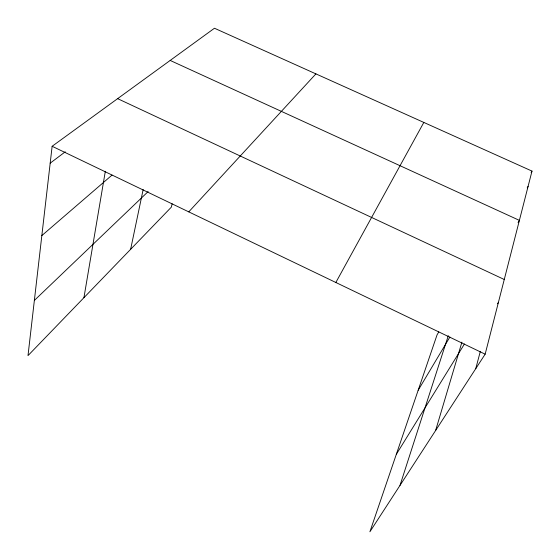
<?xml version="1.0" encoding="UTF-8"?>
<svg xmlns="http://www.w3.org/2000/svg" width="560" height="560" viewBox="0 0 560 560"><rect width="100%" height="100%" fill="white"/><g stroke="black" fill="none" stroke-linecap="round" stroke-linejoin="round"><path stroke-width="0.84" d="M438.774 331.912L437.045 334.894L369.908 531.762L485.156 354.172L532 171.094L214.459 28.238L52.136 146.272L28 355.614L171.325 207.165L172.137 203.777M83.937 297.668L105.329 171.29M130.641 249.298L143.157 189.511M475.748 368.676L480.319 351.4M435.61 430.521L461.909 342.16M399.994 485.408L448.294 335.671M335.846 282.485L423.829 122.43M531.139 172.578L532 171.094M527.24 187.852L528.08 186.424M418.159 390.278L449.89 337.015M518.07 222.593L519.393 220.374L170.177 60.438M396.312 454.342L464.464 343.959M497.525 303.793L498.407 302.379M188.762 211.869L315.917 73.878M34.363 300.426L148.127 191.583M41.839 235.585L112.028 175.091M50.19 163.156L65.247 151.816M117.628 98.651L504.266 279.496M52.136 146.272L485.156 354.172"/></g></svg>
